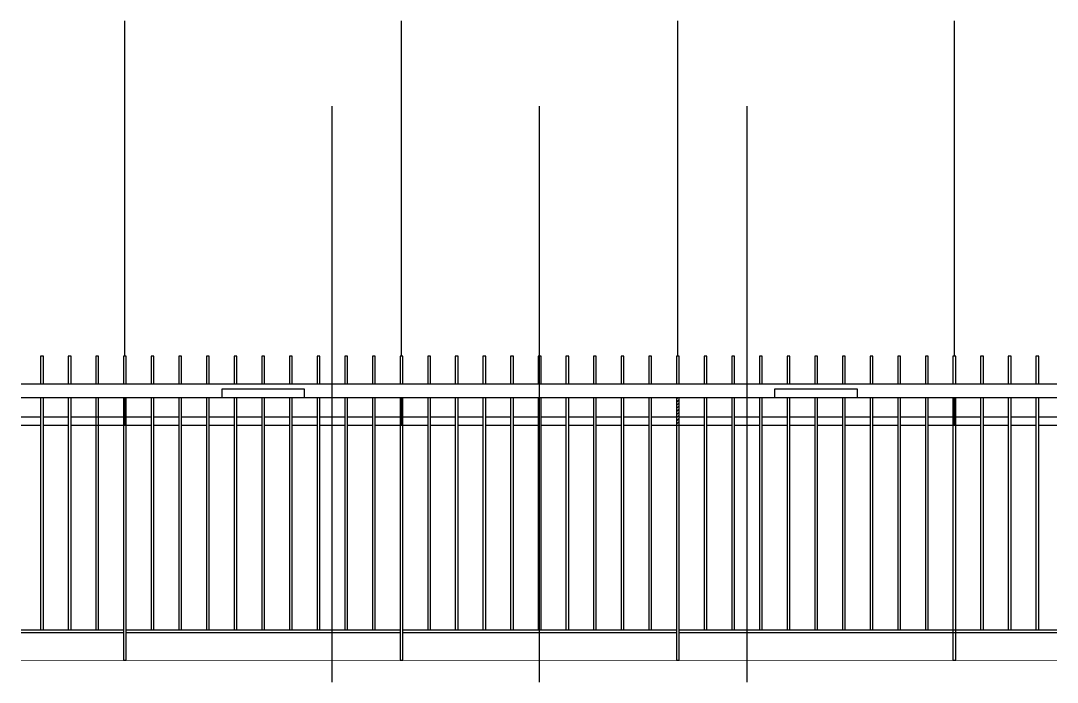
# Model space of a CAD drawing. Extents: x -1831 to 48883, y -18226 to 10907.
# Drawn here: x 45134 to 48883, y 1153 to 3545 of the extents above; entities that cross this region are included whole.
import ezdxf

# ---------------------------------------------------------------- set-up
doc = ezdxf.new("R2010")
doc.units = 0
doc.header["$LTSCALE"] = 10
doc.header["$MEASUREMENT"] = 0
doc.linetypes.add('DASH', pattern=[0.35, 0.25, -0.1])
pattern_1 = [(45, (34941.4374, 1051.1106), (-2.245064, 2.245064), [])]

msp = doc.modelspace()

# ---------------------------------------------------------------- hatches: boundary and pattern name
h = msp.add_hatch()
h.set_pattern_fill('ANSI31', color=8, scale=2)
h.set_pattern_definition(pattern_1)
h.paths.add_polyline_path([(45505.4, 2182.9), (45515.4, 2182.9), (45515.4, 2082.9), (45505.4, 2082.9)])
h = msp.add_hatch()
h.set_pattern_fill('ANSI31', color=8, scale=2)
h.set_pattern_definition(pattern_1)
h.paths.add_polyline_path([(46505.4, 2182.9), (46515.4, 2182.9), (46515.4, 2082.9), (46505.4, 2082.9)])
h = msp.add_hatch()
h.set_pattern_fill('ANSI31', color=8, scale=5)
h.set_pattern_definition([(45, (34941.437, 1051.1106), (-5.61266, 5.61266), [])])
h.paths.add_polyline_path([(47505.4, 2182.9), (47515.4, 2182.9), (47515.4, 2082.9), (47505.4, 2082.9)])
h = msp.add_hatch()
h.set_pattern_fill('ANSI31', color=8, scale=2)
h.set_pattern_definition(pattern_1)
h.paths.add_polyline_path([(48505.4, 2182.9), (48515.4, 2182.9), (48515.4, 2082.9), (48505.4, 2082.9)])

# ---------------------------------------------------------------- linework, layer by layer
at = {"color": 8, "linetype": 'DASH'}
for points in [[(45510.4, 2332.9), (45510.4, 3544.9)], [(46510.4, 2332.9), (46510.4, 3544.9)], [(47510.4, 2332.9), (47510.4, 3544.9)], [(48510.4, 2332.9), (48510.4, 3544.9)]]:
    msp.add_lwpolyline(points, dxfattribs=at)
for points in [[(46260.4, 1153.5), (46260.4, 3236.5)], [(47010.4, 1153.5), (47010.4, 3236.5)], [(47760.4, 1153.5), (47760.4, 3236.5)]]:
    msp.add_lwpolyline(points)
at = {"color": 6}
for points in [[(45215.4, 2232.9), (45215.4, 2332.9), (45205.4, 2332.9), (45205.4, 2232.9)], [(45315.4, 2232.9), (45315.4, 2332.9), (45305.4, 2332.9), (45305.4, 2232.9)], [(45415.4, 2232.9), (45415.4, 2332.9), (45405.4, 2332.9), (45405.4, 2232.9)], [(45515.4, 2232.9), (45515.4, 2332.9), (45505.4, 2332.9), (45505.4, 2232.9)], [(45615.4, 2232.9), (45615.4, 2332.9), (45605.4, 2332.9), (45605.4, 2232.9)], [(45715.4, 2232.9), (45715.4, 2332.9), (45705.4, 2332.9), (45705.4, 2232.9)], [(45815.4, 2232.9), (45815.4, 2332.9), (45805.4, 2332.9), (45805.4, 2232.9)], [(45915.4, 2232.9), (45915.4, 2332.9), (45905.4, 2332.9), (45905.4, 2232.9)], [(46015.4, 2232.9), (46015.4, 2332.9), (46005.4, 2332.9), (46005.4, 2232.9)], [(46115.4, 2232.9), (46115.4, 2332.9), (46105.4, 2332.9), (46105.4, 2232.9)], [(46215.4, 2232.9), (46215.4, 2332.9), (46205.4, 2332.9), (46205.4, 2232.9)], [(46315.4, 2232.9), (46315.4, 2332.9), (46305.4, 2332.9), (46305.4, 2232.9)], [(46415.4, 2232.9), (46415.4, 2332.9), (46405.4, 2332.9), (46405.4, 2232.9)], [(46515.4, 2232.9), (46515.4, 2332.9), (46505.4, 2332.9), (46505.4, 2232.9)], [(46615.4, 2232.9), (46615.4, 2332.9), (46605.4, 2332.9), (46605.4, 2232.9)], [(46715.4, 2232.9), (46715.4, 2332.9), (46705.4, 2332.9), (46705.4, 2232.9)], [(46815.4, 2232.9), (46815.4, 2332.9), (46805.4, 2332.9), (46805.4, 2232.9)], [(46915.4, 2232.9), (46915.4, 2332.9), (46905.4, 2332.9), (46905.4, 2232.9)], [(47015.4, 2232.9), (47015.4, 2332.9), (47005.4, 2332.9), (47005.4, 2232.9)], [(47115.4, 2232.9), (47115.4, 2332.9), (47105.4, 2332.9), (47105.4, 2232.9)], [(47215.4, 2232.9), (47215.4, 2332.9), (47205.4, 2332.9), (47205.4, 2232.9)], [(47315.4, 2232.9), (47315.4, 2332.9), (47305.4, 2332.9), (47305.4, 2232.9)], [(47415.4, 2232.9), (47415.4, 2332.9), (47405.4, 2332.9), (47405.4, 2232.9)], [(47515.4, 2232.9), (47515.4, 2332.9), (47505.4, 2332.9), (47505.4, 2232.9)], [(47615.4, 2232.9), (47615.4, 2332.9), (47605.4, 2332.9), (47605.4, 2232.9)], [(47715.4, 2232.9), (47715.4, 2332.9), (47705.4, 2332.9), (47705.4, 2232.9)], [(47815.4, 2232.9), (47815.4, 2332.9), (47805.4, 2332.9), (47805.4, 2232.9)], [(47915.4, 2232.9), (47915.4, 2332.9), (47905.4, 2332.9), (47905.4, 2232.9)], [(48015.4, 2232.9), (48015.4, 2332.9), (48005.4, 2332.9), (48005.4, 2232.9)], [(48115.4, 2232.9), (48115.4, 2332.9), (48105.4, 2332.9), (48105.4, 2232.9)], [(48215.4, 2232.9), (48215.4, 2332.9), (48205.4, 2332.9), (48205.4, 2232.9)], [(48315.4, 2232.9), (48315.4, 2332.9), (48305.4, 2332.9), (48305.4, 2232.9)], [(48415.4, 2232.9), (48415.4, 2332.9), (48405.4, 2332.9), (48405.4, 2232.9)], [(48515.4, 2232.9), (48515.4, 2332.9), (48505.4, 2332.9), (48505.4, 2232.9)], [(48615.4, 2232.9), (48615.4, 2332.9), (48605.4, 2332.9), (48605.4, 2232.9)], [(48715.4, 2232.9), (48715.4, 2332.9), (48705.4, 2332.9), (48705.4, 2232.9)], [(48815.4, 2232.9), (48815.4, 2332.9), (48805.4, 2332.9), (48805.4, 2232.9)], [(45135.1, 2232.9), (48881.1, 2232.9)], [(45135.1, 2182.9), (48881.1, 2182.9)], [(45205.4, 2182.9), (45205.4, 1342.9)], [(45215.4, 1342.9), (45215.4, 2182.9)], [(45305.4, 2182.9), (45305.4, 1342.9)], [(45315.4, 1342.9), (45315.4, 2182.9)], [(45405.4, 2182.9), (45405.4, 1342.9)], [(45415.4, 1342.9), (45415.4, 2182.9)], [(45505.4, 2182.9), (45505.4, 1232.9), (45515.4, 1232.9), (45515.4, 2182.9)], [(45605.4, 2182.9), (45605.4, 1342.9)], [(45615.4, 1342.9), (45615.4, 2182.9)], [(45705.4, 2182.9), (45705.4, 1342.9)], [(45715.4, 1342.9), (45715.4, 2182.9)], [(45805.4, 2182.9), (45805.4, 1342.9)], [(45815.4, 1342.9), (45815.4, 2182.9)], [(45905.4, 2182.9), (45905.4, 1342.9)], [(45915.4, 1342.9), (45915.4, 2182.9)], [(46005.4, 2182.9), (46005.4, 1342.9)], [(46015.4, 1342.9), (46015.4, 2182.9)], [(46105.4, 2182.9), (46105.4, 1342.9)], [(46115.4, 1342.9), (46115.4, 2182.9)], [(46205.4, 2182.9), (46205.4, 1342.9)], [(46215.4, 1342.9), (46215.4, 2182.9)], [(46305.4, 2182.9), (46305.4, 1342.9)], [(46315.4, 1342.9), (46315.4, 2182.9)], [(46405.4, 2182.9), (46405.4, 1342.9)], [(46415.4, 1342.9), (46415.4, 2182.9)], [(46505.4, 2182.9), (46505.4, 1232.9), (46515.4, 1232.9), (46515.4, 2182.9)], [(46605.4, 2182.9), (46605.4, 1342.9)], [(46615.4, 1342.9), (46615.4, 2182.9)], [(46705.4, 2182.9), (46705.4, 1342.9)], [(46715.4, 1342.9), (46715.4, 2182.9)], [(46805.4, 2182.9), (46805.4, 1342.9)], [(46815.4, 1342.9), (46815.4, 2182.9)], [(46905.4, 2182.9), (46905.4, 1342.9)], [(46915.4, 1342.9), (46915.4, 2182.9)], [(47005.4, 2182.9), (47005.4, 1342.9)], [(47015.4, 1342.9), (47015.4, 2182.9)], [(47105.4, 2182.9), (47105.4, 1342.9)], [(47115.4, 1342.9), (47115.4, 2182.9)], [(47205.4, 2182.9), (47205.4, 1342.9)], [(47215.4, 1342.9), (47215.4, 2182.9)], [(47305.4, 2182.9), (47305.4, 1342.9)], [(47315.4, 1342.9), (47315.4, 2182.9)], [(47405.4, 2182.9), (47405.4, 1342.9)], [(47415.4, 1342.9), (47415.4, 2182.9)], [(47505.4, 2182.9), (47505.4, 1232.9), (47515.4, 1232.9), (47515.4, 2182.9)], [(47605.4, 2182.9), (47605.4, 1342.9)], [(47615.4, 1342.9), (47615.4, 2182.9)], [(47705.4, 2182.9), (47705.4, 1342.9)], [(47715.4, 1342.9), (47715.4, 2182.9)], [(47805.4, 2182.9), (47805.4, 1342.9)], [(47815.4, 1342.9), (47815.4, 2182.9)], [(47905.4, 2182.9), (47905.4, 1342.9)], [(47915.4, 1342.9), (47915.4, 2182.9)], [(48005.4, 2182.9), (48005.4, 1342.9)], [(48015.4, 1342.9), (48015.4, 2182.9)], [(48105.4, 2182.9), (48105.4, 1342.9)], [(48115.4, 1342.9), (48115.4, 2182.9)], [(48205.4, 2182.9), (48205.4, 1342.9)], [(48215.4, 1342.9), (48215.4, 2182.9)], [(48305.4, 2182.9), (48305.4, 1342.9)], [(48315.4, 1342.9), (48315.4, 2182.9)], [(48405.4, 2182.9), (48405.4, 1342.9)], [(48415.4, 1342.9), (48415.4, 2182.9)], [(48505.4, 2182.9), (48505.4, 1232.9), (48515.4, 1232.9), (48515.4, 2182.9)], [(48605.4, 2182.9), (48605.4, 1342.9)], [(48615.4, 1342.9), (48615.4, 2182.9)], [(48705.4, 2182.9), (48705.4, 1342.9)], [(48715.4, 1342.9), (48715.4, 2182.9)], [(48805.4, 2182.9), (48805.4, 1342.9)], [(48815.4, 1342.9), (48815.4, 2182.9)], [(45135.1, 2112.9), (45205.4, 2112.9)], [(45215.4, 2112.9), (45305.4, 2112.9)], [(45315.4, 2112.9), (45505.4, 2112.9)], [(45515.4, 2112.9), (45605.4, 2112.9)], [(45615.4, 2112.9), (45705.4, 2112.9)], [(45715.4, 2112.9), (45805.4, 2112.9)], [(45815.4, 2112.9), (45905.4, 2112.9)], [(45915.4, 2112.9), (46005.4, 2112.9)], [(46015.4, 2112.9), (46105.4, 2112.9)], [(46115.4, 2112.9), (46205.4, 2112.9)], [(46215.4, 2112.9), (46305.4, 2112.9)], [(46315.4, 2112.9), (46405.4, 2112.9)], [(46415.4, 2112.9), (46505.4, 2112.9)], [(46515.4, 2112.9), (46605.4, 2112.9)], [(46615.4, 2112.9), (46705.4, 2112.9)], [(46715.4, 2112.9), (46805.4, 2112.9)], [(46815.4, 2112.9), (46905.4, 2112.9)], [(46915.4, 2112.9), (47005.4, 2112.9)], [(47015.4, 2112.9), (47105.4, 2112.9)], [(47115.4, 2112.9), (47205.4, 2112.9)], [(47215.4, 2112.9), (47305.4, 2112.9)], [(47315.4, 2112.9), (47405.4, 2112.9)], [(47415.4, 2112.9), (47505.4, 2112.9)], [(47515.4, 2112.9), (47605.4, 2112.9)], [(47615.4, 2112.9), (47705.4, 2112.9)], [(47715.4, 2112.9), (47805.4, 2112.9)], [(47815.4, 2112.9), (47905.4, 2112.9)], [(47915.4, 2112.9), (48005.4, 2112.9)], [(48015.4, 2112.9), (48105.4, 2112.9)], [(48115.4, 2112.9), (48205.4, 2112.9)], [(48215.4, 2112.9), (48305.4, 2112.9)], [(48315.4, 2112.9), (48405.4, 2112.9)], [(48415.4, 2112.9), (48505.4, 2112.9)], [(48515.4, 2112.9), (48605.4, 2112.9)], [(48615.4, 2112.9), (48705.4, 2112.9)], [(48715.4, 2112.9), (48805.4, 2112.9)], [(48815.4, 2112.9), (48881.1, 2112.9)], [(45135.1, 2082.9), (45205.4, 2082.9)], [(45215.4, 2082.9), (45305.4, 2082.9)], [(45315.4, 2082.9), (45605.4, 2082.9)], [(45615.4, 2082.9), (45705.4, 2082.9)], [(45715.4, 2082.9), (45805.4, 2082.9)], [(45815.4, 2082.9), (45905.4, 2082.9)], [(45915.4, 2082.9), (46005.4, 2082.9)], [(46015.4, 2082.9), (46105.4, 2082.9)], [(46115.4, 2082.9), (46205.4, 2082.9)], [(46215.4, 2082.9), (46305.4, 2082.9)], [(46315.4, 2082.9), (46405.4, 2082.9)], [(46415.4, 2082.9), (46605.4, 2082.9)], [(46615.4, 2082.9), (46705.4, 2082.9)], [(46715.4, 2082.9), (46805.4, 2082.9)], [(46815.4, 2082.9), (46905.4, 2082.9)], [(46915.4, 2082.9), (47005.4, 2082.9)], [(47015.4, 2082.9), (47105.4, 2082.9)], [(47115.4, 2082.9), (47205.4, 2082.9)], [(47215.4, 2082.9), (47305.4, 2082.9)], [(47315.4, 2082.9), (47405.4, 2082.9)], [(47415.4, 2082.9), (47605.4, 2082.9)], [(47615.4, 2082.9), (47705.4, 2082.9)], [(47715.4, 2082.9), (47805.4, 2082.9)], [(47815.4, 2082.9), (47905.4, 2082.9)], [(47915.4, 2082.9), (48005.4, 2082.9)], [(48015.4, 2082.9), (48105.4, 2082.9)], [(48115.4, 2082.9), (48205.4, 2082.9)], [(48215.4, 2082.9), (48305.4, 2082.9)], [(48315.4, 2082.9), (48405.4, 2082.9)], [(48415.4, 2082.9), (48605.4, 2082.9)], [(48615.4, 2082.9), (48705.4, 2082.9)], [(48715.4, 2082.9), (48805.4, 2082.9)], [(48815.4, 2082.9), (48881.1, 2082.9)], [(45135.1, 1342.9), (45505.4, 1342.9)], [(45135.1, 1332.9), (45505.4, 1332.9)], [(45515.4, 1342.9), (46505.4, 1342.9)], [(45515.4, 1332.9), (46505.4, 1332.9)], [(46515.4, 1342.9), (47505.4, 1342.9)], [(46515.4, 1332.9), (47505.4, 1332.9)], [(47515.4, 1342.9), (48881.1, 1342.9)], [(47515.4, 1332.9), (48881.1, 1332.9)]]:
    msp.add_lwpolyline(points, dxfattribs=at)
at = {"color": 8, "linetype": 'DASH', "lineweight": -2}
for points in [[(46160.4, 2182.9), (46160.4, 2212.9), (45860.4, 2212.9), (45860.4, 2182.9), (46160.4, 2182.9)], [(48160.4, 2182.9), (48160.4, 2212.9), (47860.4, 2212.9), (47860.4, 2182.9), (48160.4, 2182.9)]]:
    msp.add_lwpolyline(points, dxfattribs=at)
at = {"const_width": 3}
msp.add_lwpolyline([(45135.1, 1232.9), (48881.1, 1232.9)], dxfattribs=at)

doc.saveas('drawing.dxf')
